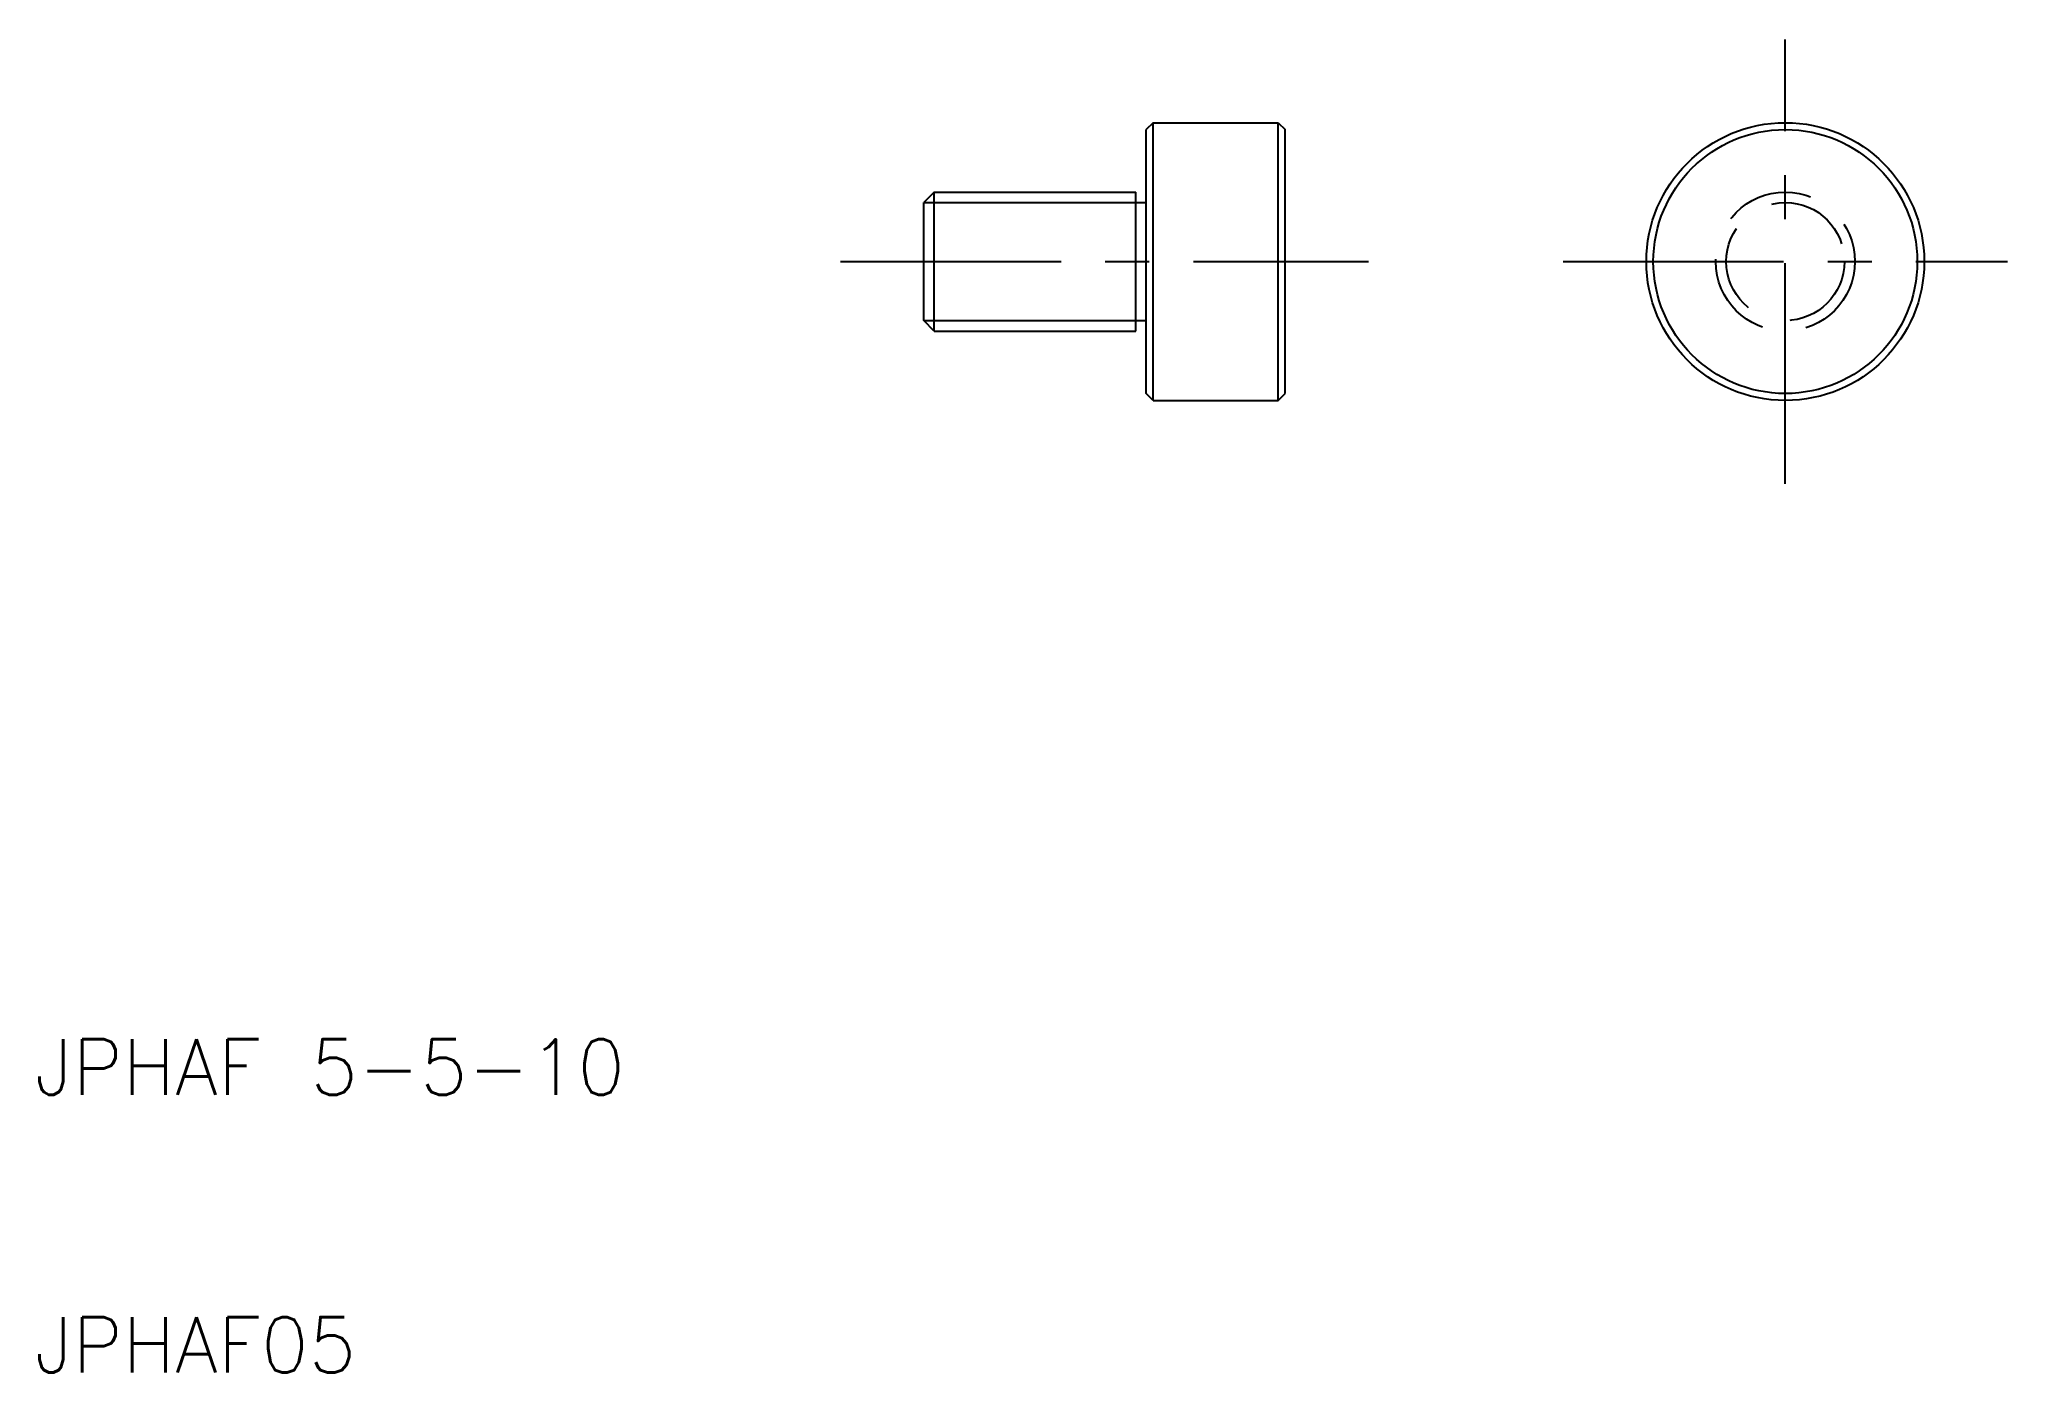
# Model space of a CAD drawing. Extents: x 10.2 to 81, y 10 to 58.
import ezdxf

# ---------------------------------------------------------------- set-up
doc = ezdxf.new("R2010")
doc.units = 0
doc.header["$LTSCALE"] = 0.25
doc.linetypes.add('CENTER', pattern=[50.8, 31.75, -6.35, 6.35, -6.35])
doc.linetypes.add('DASHED', pattern=[19.05, 12.7, -6.35])
doc.layers.get('0').update_dxf_attribs({"linetype": 'CONTINUOUS'})
doc.layers.add('CENTER', color=1, linetype='CENTER')
doc.styles.get("Standard").update_dxf_attribs({"font": 'txt.shx', "bigfont": 'extfont.shx'})

msp = doc.modelspace()

# ---------------------------------------------------------------- linework, layer by layer
for p, q in [((50.25, 55), (50, 54.75)), ((50, 52.125), (50, 54.75)), ((50.25, 55), (54.75, 55)), ((50.25, 45), (50.25, 55)), ((54.75, 45), (54.75, 55)), ((54.75, 55), (55, 54.75)), ((55, 45.25), (55, 54.75)), ((42.375, 52.5), (42, 52.125)), ((42.375, 52.5), (49.625, 52.5)), ((42.375, 47.5), (42.375, 52.5)), ((49.625, 52.125), (49.625, 52.5)), ((42, 47.875), (42, 52.125)), ((49.625, 47.875), (49.625, 52.125)), ((49.625, 52.125), (50, 52.125)), ((50, 47.875), (50, 52.125)), ((42.375, 47.5), (42, 47.875)), ((42.375, 47.5), (49.625, 47.5)), ((49.625, 47.875), (50, 47.875)), ((49.625, 47.5), (49.625, 47.875)), ((50, 45.25), (50, 47.875)), ((50.25, 45), (50, 45.25)), ((50.25, 45), (54.75, 45)), ((54.75, 45), (55, 45.25))]:
    msp.add_line(p, q)
at = {"color": 3}
for p, q in [((42, 52.125), (49.625, 52.125)), ((42, 47.875), (49.625, 47.875))]:
    msp.add_line(p, q, dxfattribs=at)
for radius in [5, 4.75]:
    msp.add_circle((73, 50), radius)
at = {"color": 3, "linetype": 'DASHED'}
for radius in [2.5, 2.125]:
    msp.add_circle((73, 50), radius, dxfattribs=at)
at = {"layer": 'CENTER', "color": 1, "linetype": 'CENTER'}
for p, q in [((73, 42), (73, 58)), ((39, 50), (58, 50)), ((65, 50), (81, 50))]:
    msp.add_line(p, q, dxfattribs=at)

# ---------------------------------------------------------------- texts
for s, p in [('JPHAF 5-5-10', (10, 20)), ('JPHAF05', (10, 10))]:
    msp.add_text(s, height=2).set_placement(p)

doc.saveas('drawing.dxf')
